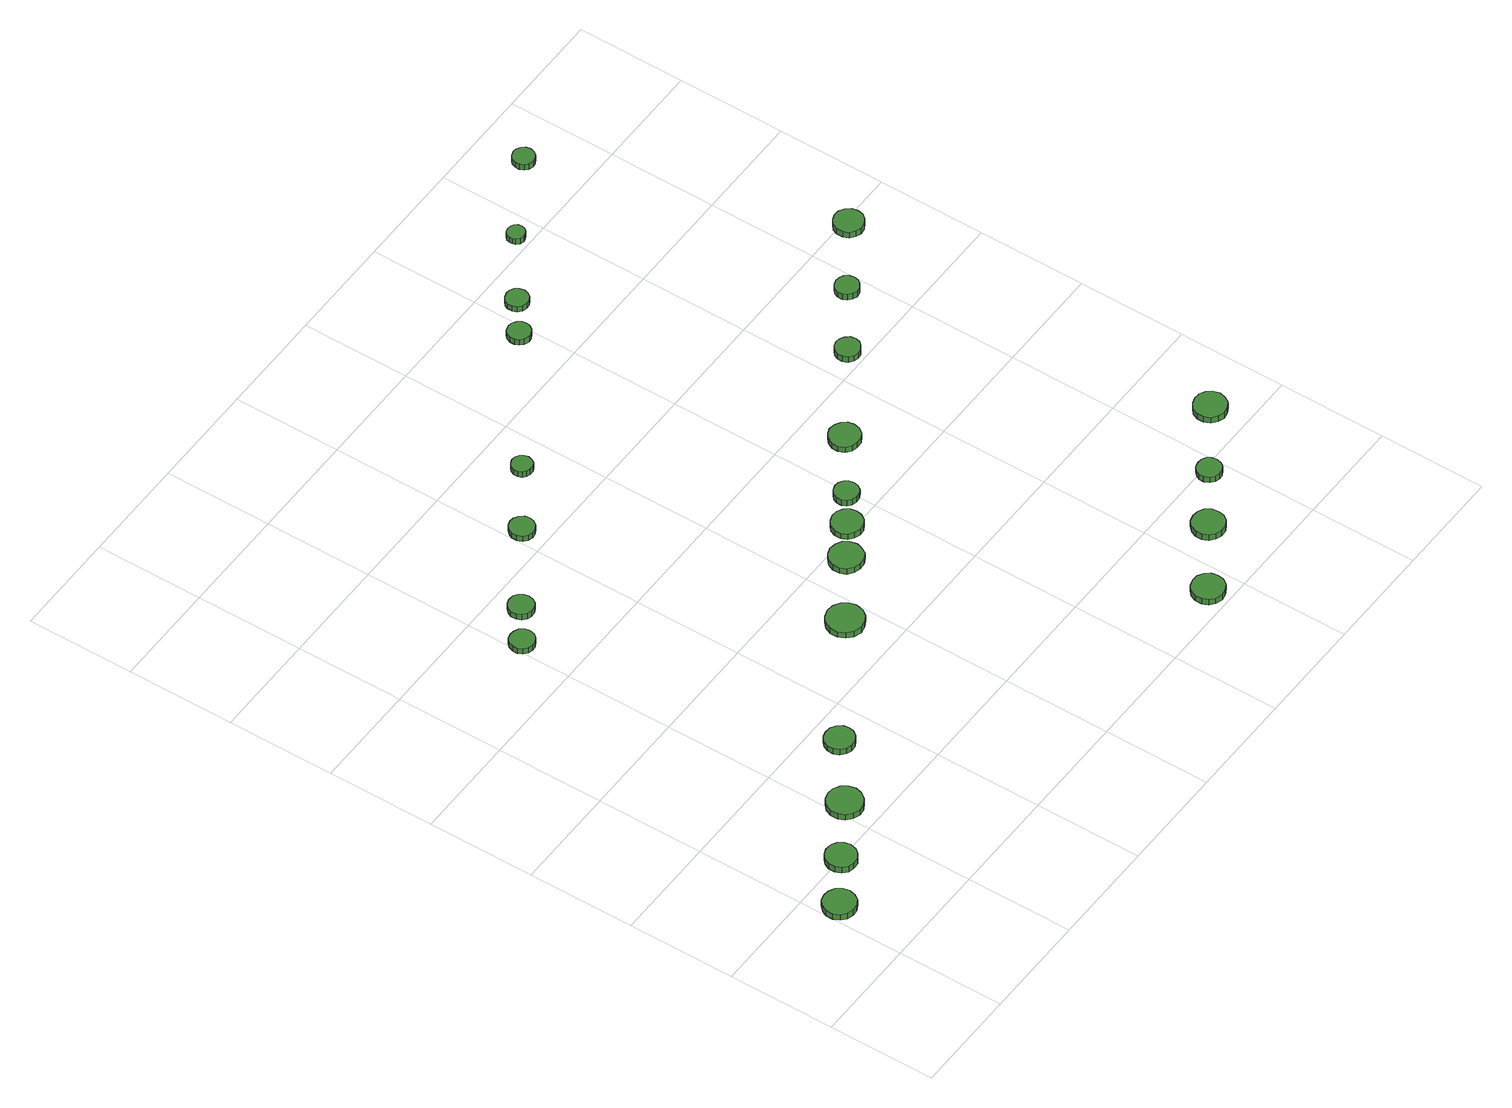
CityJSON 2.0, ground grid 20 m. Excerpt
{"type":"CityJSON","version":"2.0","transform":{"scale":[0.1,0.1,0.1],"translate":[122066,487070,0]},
"CityObjects":{
"tree1":{"type":"SolitaryVegetationObject","attributes":{"function":"something"},"geometry":[{"type":"MultiSurface","lod":"1","boundaries":[[[0,1,2,3,4,5,6,7,8,9,10,11,12,13,14]],[[15,16,17,18,19,20,21,22,23,24,25,26,27,28,29]],[[0,29,28,1]],[[1,28,27,2]],[[2,27,26,3]],[[3,26,25,4]],[[4,25,24,5]],[[5,24,23,6]],[[6,23,22,7]],[[7,22,21,8]],[[8,21,20,9]],[[9,20,19,10]],[[10,19,18,11]],[[11,18,17,12]],[[12,17,16,13]],[[13,16,15,14]],[[14,15,29,0]]]}]},
"tree2":{"type":"SolitaryVegetationObject","attributes":{"function":"something"},"geometry":[{"type":"MultiSurface","lod":"1","boundaries":[[[30,31,32,33,34,35,36,37,38,39,40,41,42,43,44]],[[45,46,47,48,49,50,51,52,53,54,55,56,57,58,59]],[[30,59,58,31]],[[31,58,57,32]],[[32,57,56,33]],[[33,56,55,34]],[[34,55,54,35]],[[35,54,53,36]],[[36,53,52,37]],[[37,52,51,38]],[[38,51,50,39]],[[39,50,49,40]],[[40,49,48,41]],[[41,48,47,42]],[[42,47,46,43]],[[43,46,45,44]],[[44,45,59,30]]]}]},
"tree3":{"type":"SolitaryVegetationObject","attributes":{"function":"something"},"geometry":[{"type":"MultiSurface","lod":"1","boundaries":[[[60,61,62,63,64,65,66,67,68,69,70,71,72,73,74]],[[75,76,77,78,79,80,81,82,83,84,85,86,87,88,89]],[[60,89,88,61]],[[61,88,87,62]],[[62,87,86,63]],[[63,86,85,64]],[[64,85,84,65]],[[65,84,83,66]],[[66,83,82,67]],[[67,82,81,68]],[[68,81,80,69]],[[69,80,79,70]],[[70,79,78,71]],[[71,78,77,72]],[[72,77,76,73]],[[73,76,75,74]],[[74,75,89,60]]]}]},
"tree4":{"type":"SolitaryVegetationObject","attributes":{"function":"something"},"geometry":[{"type":"MultiSurface","lod":"1","boundaries":[[[90,91,92,93,94,95,96,97,98,99,100,101,102,103,104]],[[105,106,107,108,109,110,111,112,113,114,115,116,117,118,119]],[[90,119,118,91]],[[91,118,117,92]],[[92,117,116,93]],[[93,116,115,94]],[[94,115,114,95]],[[95,114,113,96]],[[96,113,112,97]],[[97,112,111,98]],[[98,111,110,99]],[[99,110,109,100]],[[100,109,108,101]],[[101,108,107,102]],[[102,107,106,103]],[[103,106,105,104]],[[104,105,119,90]]]}]},
"tree5":{"type":"SolitaryVegetationObject","attributes":{"function":"something"},"geometry":[{"type":"MultiSurface","lod":"1","boundaries":[[[120,121,122,123,124,125,126,127,128,129,130,131,132,133,134]],[[135,136,137,138,139,140,141,142,143,144,145,146,147,148,149]],[[120,149,148,121]],[[121,148,147,122]],[[122,147,146,123]],[[123,146,145,124]],[[124,145,144,125]],[[125,144,143,126]],[[126,143,142,127]],[[127,142,141,128]],[[128,141,140,129]],[[129,140,139,130]],[[130,139,138,131]],[[131,138,137,132]],[[132,137,136,133]],[[133,136,135,134]],[[134,135,149,120]]]}]},
"tree6":{"type":"SolitaryVegetationObject","attributes":{"function":"something"},"geometry":[{"type":"MultiSurface","lod":"1","boundaries":[[[150,151,152,153,154,155,156,157,158,159,160,161,162,163,164]],[[165,166,167,168,169,170,171,172,173,174,175,176,177,178,179]],[[150,179,178,151]],[[151,178,177,152]],[[152,177,176,153]],[[153,176,175,154]],[[154,175,174,155]],[[155,174,173,156]],[[156,173,172,157]],[[157,172,171,158]],[[158,171,170,159]],[[159,170,169,160]],[[160,169,168,161]],[[161,168,167,162]],[[162,167,166,163]],[[163,166,165,164]],[[164,165,179,150]]]}]},
"tree7":{"type":"SolitaryVegetationObject","attributes":{"function":"something"},"geometry":[{"type":"MultiSurface","lod":"1","boundaries":[[[180,181,182,183,184,185,186,187,188,189,190,191,192,193,194]],[[195,196,197,198,199,200,201,202,203,204,205,206,207,208,209]],[[180,209,208,181]],[[181,208,207,182]],[[182,207,206,183]],[[183,206,205,184]],[[184,205,204,185]],[[185,204,203,186]],[[186,203,202,187]],[[187,202,201,188]],[[188,201,200,189]],[[189,200,199,190]],[[190,199,198,191]],[[191,198,197,192]],[[192,197,196,193]],[[193,196,195,194]],[[194,195,209,180]]]}]},
"tree8":{"type":"SolitaryVegetationObject","attributes":{"function":"something"},"geometry":[{"type":"MultiSurface","lod":"1","boundaries":[[[210,211,212,213,214,215,216,217,218,219,220,221,222,223,224]],[[225,226,227,228,229,230,231,232,233,234,235,236,237,238,239]],[[210,239,238,211]],[[211,238,237,212]],[[212,237,236,213]],[[213,236,235,214]],[[214,235,234,215]],[[215,234,233,216]],[[216,233,232,217]],[[217,232,231,218]],[[218,231,230,219]],[[219,230,229,220]],[[220,229,228,221]],[[221,228,227,222]],[[222,227,226,223]],[[223,226,225,224]],[[224,225,239,210]]]}]},
"tree9":{"type":"SolitaryVegetationObject","attributes":{"function":"something"},"geometry":[{"type":"MultiSurface","lod":"1","boundaries":[[[240,241,242,243,244,245,246,247,248,249,250,251,252,253,254]],[[255,256,257,258,259,260,261,262,263,264,265,266,267,268,269]],[[240,269,268,241]],[[241,268,267,242]],[[242,267,266,243]],[[243,266,265,244]],[[244,265,264,245]],[[245,264,263,246]],[[246,263,262,247]],[[247,262,261,248]],[[248,261,260,249]],[[249,260,259,250]],[[250,259,258,251]],[[251,258,257,252]],[[252,257,256,253]],[[253,256,255,254]],[[254,255,269,240]]]}]},
"tree10":{"type":"SolitaryVegetationObject","attributes":{"function":"something"},"geometry":[{"type":"MultiSurface","lod":"1","boundaries":[[[270,271,272,273,274,275,276,277,278,279,280,281,282,283,284]],[[285,286,287,288,289,290,291,292,293,294,295,296,297,298,299]],[[270,299,298,271]],[[271,298,297,272]],[[272,297,296,273]],[[273,296,295,274]],[[274,295,294,275]],[[275,294,293,276]],[[276,293,292,277]],[[277,292,291,278]],[[278,291,290,279]],[[279,290,289,280]],[[280,289,288,281]],[[281,288,287,282]],[[282,287,286,283]],[[283,286,285,284]],[[284,285,299,270]]]}]},
"tree11":{"type":"SolitaryVegetationObject","attributes":{"function":"something"},"geometry":[{"type":"MultiSurface","lod":"1","boundaries":[[[300,301,302,303,304,305,306,307,308,309,310,311,312,313,314]],[[315,316,317,318,319,320,321,322,323,324,325,326,327,328,329]],[[300,329,328,301]],[[301,328,327,302]],[[302,327,326,303]],[[303,326,325,304]],[[304,325,324,305]],[[305,324,323,306]],[[306,323,322,307]],[[307,322,321,308]],[[308,321,320,309]],[[309,320,319,310]],[[310,319,318,311]],[[311,318,317,312]],[[312,317,316,313]],[[313,316,315,314]],[[314,315,329,300]]]}]},
"tree12":{"type":"SolitaryVegetationObject","attributes":{"function":"something"},"geometry":[{"type":"MultiSurface","lod":"1","boundaries":[[[330,331,332,333,334,335,336,337,338,339,340,341,342,343,344]],[[345,346,347,348,349,350,351,352,353,354,355,356,357,358,359]],[[330,359,358,331]],[[331,358,357,332]],[[332,357,356,333]],[[333,356,355,334]],[[334,355,354,335]],[[335,354,353,336]],[[336,353,352,337]],[[337,352,351,338]],[[338,351,350,339]],[[339,350,349,340]],[[340,349,348,341]],[[341,348,347,342]],[[342,347,346,343]],[[343,346,345,344]],[[344,345,359,330]]]}]},
"tree13":{"type":"SolitaryVegetationObject","attributes":{"function":"something"},"geometry":[{"type":"MultiSurface","lod":"1","boundaries":[[[360,361,362,363,364,365,366,367,368,369,370,371,372,373,374]],[[375,376,377,378,379,380,381,382,383,384,385,386,387,388,389]],[[360,389,388,361]],[[361,388,387,362]],[[362,387,386,363]],[[363,386,385,364]],[[364,385,384,365]],[[365,384,383,366]],[[366,383,382,367]],[[367,382,381,368]],[[368,381,380,369]],[[369,380,379,370]],[[370,379,378,371]],[[371,378,377,372]],[[372,377,376,373]],[[373,376,375,374]],[[374,375,389,360]]]}]},
"tree14":{"type":"SolitaryVegetationObject","attributes":{"function":"something"},"geometry":[{"type":"MultiSurface","lod":"1","boundaries":[[[390,391,392,393,394,395,396,397,398,399,400,401,402,403,404]],[[405,406,407,408,409,410,411,412,413,414,415,416,417,418,419]],[[390,419,418,391]],[[391,418,417,392]],[[392,417,416,393]],[[393,416,415,394]],[[394,415,414,395]],[[395,414,413,396]],[[396,413,412,397]],[[397,412,411,398]],[[398,411,410,399]],[[399,410,409,400]],[[400,409,408,401]],[[401,408,407,402]],[[402,407,406,403]],[[403,406,405,404]],[[404,405,419,390]]]}]},
"tree15":{"type":"SolitaryVegetationObject","attributes":{"function":"something"},"geometry":[{"type":"MultiSurface","lod":"1","boundaries":[[[420,421,422,423,424,425,426,427,428,429,430,431,432,433,434]],[[435,436,437,438,439,440,441,442,443,444,445,446,447,448,449]],[[420,449,448,421]],[[421,448,447,422]],[[422,447,446,423]],[[423,446,445,424]],[[424,445,444,425]],[[425,444,443,426]],[[426,443,442,427]],[[427,442,441,428]],[[428,441,440,429]],[[429,440,439,430]],[[430,439,438,431]],[[431,438,437,432]],[[432,437,436,433]],[[433,436,435,434]],[[434,435,449,420]]]}]},
"tree16":{"type":"SolitaryVegetationObject","attributes":{"function":"something"},"geometry":[{"type":"MultiSurface","lod":"1","boundaries":[[[450,451,452,453,454,455,456,457,458,459,460,461,462,463,464]],[[465,466,467,468,469,470,471,472,473,474,475,476,477,478,479]],[[450,479,478,451]],[[451,478,477,452]],[[452,477,476,453]],[[453,476,475,454]],[[454,475,474,455]],[[455,474,473,456]],[[456,473,472,457]],[[457,472,471,458]],[[458,471,470,459]],[[459,470,469,460]],[[460,469,468,461]],[[461,468,467,462]],[[462,467,466,463]],[[463,466,465,464]],[[464,465,479,450]]]}]},
"tree17":{"type":"SolitaryVegetationObject","attributes":{"function":"something"},"geometry":[{"type":"MultiSurface","lod":"1","boundaries":[[[480,481,482,483,484,485,486,487,488,489,490,491,492,493,494]],[[495,496,497,498,499,500,501,502,503,504,505,506,507,508,509]],[[480,509,508,481]],[[481,508,507,482]],[[482,507,506,483]],[[483,506,505,484]],[[484,505,504,485]],[[485,504,503,486]],[[486,503,502,487]],[[487,502,501,488]],[[488,501,500,489]],[[489,500,499,490]],[[490,499,498,491]],[[491,498,497,492]],[[492,497,496,493]],[[493,496,495,494]],[[494,495,509,480]]]}]},
"tree18":{"type":"SolitaryVegetationObject","attributes":{"function":"something"},"geometry":[{"type":"MultiSurface","lod":"1","boundaries":[[[510,511,512,513,514,515,516,517,518,519,520,521,522,523,524]],[[525,526,527,528,529,530,531,532,533,534,535,536,537,538,539]],[[510,539,538,511]],[[511,538,537,512]],[[512,537,536,513]],[[513,536,535,514]],[[514,535,534,515]],[[515,534,533,516]],[[516,533,532,517]],[[517,532,531,518]],[[518,531,530,519]],[[519,530,529,520]],[[520,529,528,521]],[[521,528,527,522]],[[522,527,526,523]],[[523,526,525,524]],[[524,525,539,510]]]}]},
"tree19":{"type":"SolitaryVegetationObject","attributes":{"function":"something"},"geometry":[{"type":"MultiSurface","lod":"1","boundaries":[[[540,541,542,543,544,545,546,547,548,549,550,551,552,553,554]],[[555,556,557,558,559,560,561,562,563,564,565,566,567,568,569]],[[540,569,568,541]],[[541,568,567,542]],[[542,567,566,543]],[[543,566,565,544]],[[544,565,564,545]],[[545,564,563,546]],[[546,563,562,547]],[[547,562,561,548]],[[548,561,560,549]],[[549,560,559,550]],[[550,559,558,551]],[[551,558,557,552]],[[552,557,556,553]],[[553,556,555,554]],[[554,555,569,540]]]}]},
"tree20":{"type":"SolitaryVegetationObject","attributes":{"function":"something"},"geometry":[{"type":"MultiSurface","lod":"1","boundaries":[[[570,571,572,573,574,575,576,577,578,579,580,581,582,583,584]],[[585,586,587,588,589,590,591,592,593,594,595,596,597,598,599]],[[570,599,598,571]],[[571,598,597,572]],[[572,597,596,573]],[[573,596,595,574]],[[574,595,594,575]],[[575,594,593,576]],[[576,593,592,577]],[[577,592,591,578]],[[578,591,590,579]],[[579,590,589,580]],[[580,589,588,581]],[[581,588,587,582]],[[582,587,586,583]],[[583,586,585,584]],[[584,585,599,570]]]}]},
"tree21":{"type":"SolitaryVegetationObject","attributes":{"function":"something"},"geometry":[{"type":"MultiSurface","lod":"1","boundaries":[[[600,601,602,603,604,605,606,607,608,609,610,611,612,613,614]],[[615,616,617,618,619,620,621,622,623,624,625,626,627,628,629]],[[600,629,628,601]],[[601,628,627,602]],[[602,627,626,603]],[[603,626,625,604]],[[604,625,624,605]],[[605,624,623,606]],[[606,623,622,607]],[[607,622,621,608]],[[608,621,620,609]],[[609,620,619,610]],[[610,619,618,611]],[[611,618,617,612]],[[612,617,616,613]],[[613,616,615,614]],[[614,615,629,600]]]}]},
"tree22":{"type":"SolitaryVegetationObject","attributes":{"function":"something"},"geometry":[{"type":"MultiSurface","lod":"1","boundaries":[[[630,631,632,633,634,635,636,637,638,639,640,641,642,643,644]],[[645,646,647,648,649,650,651,652,653,654,655,656,657,658,659]],[[630,659,658,631]],[[631,658,657,632]],[[632,657,656,633]],[[633,656,655,634]],[[634,655,654,635]],[[635,654,653,636]],[[636,653,652,637]],[[637,652,651,638]],[[638,651,650,639]],[[639,650,649,640]],[[640,649,648,641]],[[641,648,647,642]],[[642,647,646,643]],[[643,646,645,644]],[[644,645,659,630]]]}]},
"tree23":{"type":"SolitaryVegetationObject","attributes":{"function":"something"},"geometry":[{"type":"MultiSurface","lod":"1","boundaries":[[[660,661,662,663,664,665,666,667,668,669,670,671,672,673,674]],[[675,676,677,678,679,680,681,682,683,684,685,686,687,688,689]],[[660,689,688,661]],[[661,688,687,662]],[[662,687,686,663]],[[663,686,685,664]],[[664,685,684,665]],[[665,684,683,666]],[[666,683,682,667]],[[667,682,681,668]],[[668,681,680,669]],[[669,680,679,670]],[[670,679,678,671]],[[671,678,677,672]],[[672,677,676,673]],[[673,676,675,674]],[[674,675,689,660]]]}]},
"tree24":{"type":"SolitaryVegetationObject","attributes":{"function":"something"},"geometry":[{"type":"MultiSurface","lod":"1","boundaries":[[[690,691,692,693,694,695,696,697,698,699,700,701,702,703,704]],[[705,706,707,708,709,710,711,712,713,714,715,716,717,718,719]],[[690,719,718,691]],[[691,718,717,692]],[[692,717,716,693]],[[693,716,715,694]],[[694,715,714,695]],[[695,714,713,696]],[[696,713,712,697]],[[697,712,711,698]],[[698,711,710,699]],[[699,710,709,700]],[[700,709,708,701]],[[701,708,707,702]],[[702,707,706,703]],[[703,706,705,704]],[[704,705,719,690]]]}]}
},
"vertices":[
[59,141,15],[56,153,15],[49,163,15],[38,169,15],[26,170,15],[14,167,15],[5,158,15],[0,147,15],[0,134,15],[5,123,15],[14,115,15],[26,111,15],[38,112,15],[49,118,15],[56,129,15],[56,129,2],[49,118,2],[38,112,2],[26,111,2],[14,115,2],[5,123,2],[0,134,2],[0,147,2],[5,158,2],[14,167,2],[26,170,2],[38,169,2],[49,163,2],[56,153,2],[59,141,2],
[144,197,16],[141,208,16],[134,218,16],[124,224,16],[112,225,16],[101,221,16],[93,213,16],[88,203,16],[88,191,16],[93,180,16],[101,172,16],[112,169,16],[124,170,16],[134,176,16],[141,185,16],[141,185,3],[134,176,3],[124,170,3],[112,169,3],[101,172,3],[93,180,3],[88,191,3],[88,203,3],[93,213,3],[101,221,3],[112,225,3],[124,224,3],[134,218,3],[141,208,3],[144,197,3],
[252,261,16],[249,274,16],[241,285,16],[229,292,16],[216,293,16],[203,289,16],[193,280,16],[188,267,16],[188,254,16],[193,242,16],[203,233,16],[216,228,16],[229,230,16],[241,237,16],[249,248,16],[249,248,3],[241,237,3],[229,230,3],[216,228,3],[203,233,3],[193,242,3],[188,254,3],[188,267,3],[193,280,3],[203,289,3],[216,293,3],[229,292,3],[241,285,3],[249,274,3],[252,261,3],
[353,345,21],[351,355,21],[344,364,21],[334,370,21],[323,371,21],[313,368,21],[304,360,21],[300,350,21],[300,339,21],[304,329,21],[313,321,21],[323,318,21],[334,319,21],[344,325,21],[351,334,21],[351,334,8],[344,325,8],[334,319,8],[323,318,8],[313,321,8],[304,329,8],[300,339,8],[300,350,8],[304,360,8],[313,368,8],[323,371,8],[334,370,8],[344,364,8],[351,355,8],[353,345,8],
[237,902,17],[235,911,17],[229,919,17],[221,923,17],[212,924,17],[203,922,17],[196,915,17],[192,906,17],[192,897,17],[196,888,17],[203,882,17],[212,879,17],[221,880,17],[229,885,17],[235,892,17],[235,892,5],[229,885,5],[221,880,5],[212,879,5],[203,882,5],[196,888,5],[192,897,5],[192,906,5],[196,915,5],[203,922,5],[212,924,5],[221,923,5],[229,919,5],[235,911,5],[237,902,5],
[301,948,15],[299,957,15],[294,965,15],[286,970,15],[276,971,15],[267,968,15],[260,961,15],[256,953,15],[256,943,15],[260,934,15],[267,928,15],[276,925,15],[286,926,15],[294,931,15],[299,939,15],[299,939,2],[294,931,2],[286,926,2],[276,925,2],[267,928,2],[260,934,2],[256,943,2],[256,953,2],[260,961,2],[267,968,2],[276,971,2],[286,970,2],[294,965,2],[299,957,2],[301,948,2],
[589,491,16],[586,505,16],[578,516,16],[566,523,16],[552,525,16],[538,520,16],[528,511,16],[522,498,16],[522,484,16],[528,471,16],[538,462,16],[552,457,16],[566,459,16],[578,466,16],[586,477,16],[586,477,3],[578,466,3],[566,459,3],[552,457,3],[538,462,3],[528,471,3],[522,484,3],[522,498,3],[528,511,3],[538,520,3],[552,525,3],[566,523,3],[578,516,3],[586,505,3],[589,491,3],
[445,1045,16],[443,1054,16],[437,1062,16],[429,1067,16],[420,1068,16],[411,1065,16],[404,1058,16],[400,1050,16],[400,1040,16],[404,1031,16],[411,1025,16],[420,1022,16],[429,1023,16],[437,1028,16],[443,1036,16],[443,1036,4],[437,1028,4],[429,1023,4],[420,1022,4],[411,1025,4],[404,1031,4],[400,1040,4],[400,1050,4],[404,1058,4],[411,1065,4],[420,1068,4],[429,1067,4],[437,1062,4],[443,1054,4],[445,1045,4],
[703,569,15],[700,582,15],[693,592,15],[682,598,15],[669,600,15],[657,596,15],[647,587,15],[642,576,15],[642,563,15],[647,551,15],[657,543,15],[669,539,15],[682,540,15],[693,546,15],[700,557,15],[700,557,2],[693,546,2],[682,540,2],[669,539,2],[657,543,2],[647,551,2],[642,563,2],[642,576,2],[647,587,2],[657,596,2],[669,600,2],[682,598,2],[693,592,2],[700,582,2],[703,569,2],
[553,1122,20],[551,1130,20],[547,1136,20],[540,1140,20],[532,1141,20],[525,1138,20],[519,1133,20],[516,1126,20],[516,1118,20],[519,1111,20],[525,1106,20],[532,1104,20],[540,1104,20],[547,1108,20],[551,1114,20],[551,1114,7],[547,1108,7],[540,1104,7],[532,1104,7],[525,1106,7],[519,1111,7],[516,1118,7],[516,1126,7],[519,1133,7],[525,1138,7],[532,1141,7],[540,1140,7],[547,1136,7],[551,1130,7],[553,1122,7],
[762,610,16],[760,621,16],[753,631,16],[743,637,16],[731,638,16],[720,634,16],[711,627,16],[706,616,16],[706,604,16],[711,593,16],[720,586,16],[731,582,16],[743,583,16],[753,589,16],[760,599,16],[760,599,3],[753,589,3],[743,583,3],[731,582,3],[720,586,3],[711,593,3],[706,604,3],[706,616,3],[711,627,3],[720,634,3],[731,638,3],[743,637,3],[753,631,3],[760,621,3],[762,610,3],
[977,36,21],[975,48,21],[968,57,21],[957,64,21],[945,65,21],[933,61,21],[924,53,21],[919,42,21],[919,29,21],[924,18,21],[933,10,21],[945,6,21],[957,8,21],[968,14,21],[975,24,21],[975,24,8],[968,14,8],[957,8,8],[945,6,8],[933,10,8],[924,18,8],[919,29,8],[919,42,8],[924,53,8],[933,61,8],[945,65,8],[957,64,8],[968,57,8],[975,48,8],[977,36,8],
[812,650,16],[810,659,16],[805,666,16],[797,671,16],[788,672,16],[779,669,16],[772,663,16],[768,654,16],[768,645,16],[772,637,16],[779,631,16],[788,628,16],[797,629,16],[805,633,16],[810,641,16],[810,641,3],[805,633,3],[797,629,3],[788,628,3],[779,631,3],[772,637,3],[768,645,3],[768,654,3],[772,663,3],[779,669,3],[788,672,3],[797,671,3],[805,666,3],[810,659,3],[812,650,3],
[1096,117,20],[1094,129,20],[1087,139,20],[1076,145,20],[1064,146,20],[1052,143,20],[1043,134,20],[1038,123,20],[1038,111,20],[1043,100,20],[1052,92,20],[1064,88,20],[1076,89,20],[1087,95,20],[1094,105,20],[1094,105,7],[1087,95,7],[1076,89,7],[1064,88,7],[1052,92,7],[1043,100,7],[1038,111,7],[1038,123,7],[1043,134,7],[1052,143,7],[1064,146,7],[1076,145,7],[1087,139,7],[1094,129,7],[1096,117,7],
[920,724,15],[918,735,15],[911,744,15],[901,750,15],[889,752,15],[878,748,15],[869,740,15],[864,729,15],[864,718,15],[869,707,15],[878,699,15],[889,696,15],[901,697,15],[911,703,15],[918,712,15],[918,712,3],[911,703,3],[901,697,3],[889,696,3],[878,699,3],[869,707,3],[864,718,3],[864,729,3],[869,740,3],[878,748,3],[889,752,3],[901,750,3],[911,744,3],[918,735,3],[920,724,3],
[797,1294,20],[795,1302,20],[790,1309,20],[782,1314,20],[774,1315,20],[765,1312,20],[759,1306,20],[756,1298,20],[756,1290,20],[759,1282,20],[765,1276,20],[774,1273,20],[782,1274,20],[790,1279,20],[795,1286,20],[795,1286,7],[790,1279,7],[782,1274,7],[774,1273,7],[765,1276,7],[759,1282,7],[756,1290,7],[756,1298,7],[759,1306,7],[765,1312,7],[774,1315,7],[782,1314,7],[790,1309,7],[795,1302,7],[797,1294,7],
[1191,185,19],[1189,194,19],[1184,202,19],[1176,206,19],[1167,207,19],[1158,205,19],[1151,198,19],[1147,190,19],[1147,181,19],[1151,172,19],[1158,166,19],[1167,163,19],[1176,164,19],[1184,169,19],[1189,176,19],[1189,176,6],[1184,169,6],[1176,164,6],[1167,163,6],[1158,166,6],[1151,172,6],[1147,181,6],[1147,190,6],[1151,198,6],[1158,205,6],[1167,207,6],[1176,206,6],[1184,202,6],[1189,194,6],[1191,185,6],
[857,1339,18],[855,1348,18],[850,1355,18],[842,1359,18],[834,1360,18],[826,1357,18],[819,1351,18],[816,1344,18],[816,1335,18],[819,1327,18],[826,1321,18],[834,1319,18],[842,1319,18],[850,1324,18],[855,1331,18],[855,1331,6],[850,1324,6],[842,1319,6],[834,1319,6],[826,1321,6],[819,1327,6],[816,1335,6],[816,1344,6],[819,1351,6],[826,1357,6],[834,1360,6],[842,1359,6],[850,1355,6],[855,1348,6],[857,1339,6],
[1079,830,15],[1077,840,15],[1071,847,15],[1063,852,15],[1054,853,15],[1045,850,15],[1038,844,15],[1034,835,15],[1034,826,15],[1038,817,15],[1045,811,15],[1054,808,15],[1063,809,15],[1071,814,15],[1077,821,15],[1077,821,2],[1071,814,2],[1063,809,2],[1054,808,2],[1045,811,2],[1038,817,2],[1034,826,2],[1034,835,2],[1038,844,2],[1045,850,2],[1054,853,2],[1063,852,2],[1071,847,2],[1077,840,2],[1079,830,2],
[1317,265,17],[1314,277,17],[1307,287,17],[1296,293,17],[1284,294,17],[1273,290,17],[1263,282,17],[1258,271,17],[1258,259,17],[1263,247,17],[1273,239,17],[1284,235,17],[1296,237,17],[1307,243,17],[1314,253,17],[1314,253,4],[1307,243,4],[1296,237,4],[1284,235,4],[1273,239,4],[1263,247,4],[1258,259,4],[1258,271,4],[1263,282,4],[1273,290,4],[1284,294,4],[1296,293,4],[1307,287,4],[1314,277,4],[1317,265,4],
[971,1423,20],[969,1430,20],[965,1435,20],[959,1438,20],[953,1439,20],[946,1437,20],[941,1432,20],[939,1426,20],[939,1420,20],[941,1414,20],[946,1409,20],[953,1407,20],[959,1408,20],[965,1411,20],[969,1416,20],[969,1416,7],[965,1411,7],[959,1408,7],[953,1407,7],[946,1409,7],[941,1414,7],[939,1420,7],[939,1426,7],[941,1432,7],[946,1437,7],[953,1439,7],[959,1438,7],[965,1435,7],[969,1430,7],[971,1423,7],
[1190,909,16],[1188,917,16],[1183,925,16],[1175,929,16],[1166,930,16],[1158,927,16],[1151,921,16],[1147,913,16],[1147,904,16],[1151,896,16],[1158,890,16],[1166,887,16],[1175,888,16],[1183,893,16],[1188,900,16],[1188,900,3],[1183,893,3],[1175,888,3],[1166,887,3],[1158,890,3],[1151,896,3],[1147,904,3],[1147,913,3],[1151,921,3],[1158,927,3],[1166,930,3],[1175,929,3],[1183,925,3],[1188,917,3],[1190,909,3],
[1122,1509,19],[1120,1517,19],[1115,1524,19],[1108,1528,19],[1100,1529,19],[1092,1526,19],[1086,1521,19],[1083,1513,19],[1083,1505,19],[1086,1497,19],[1092,1492,19],[1100,1489,19],[1108,1490,19],[1115,1494,19],[1120,1501,19],[1120,1501,6],[1115,1494,6],[1108,1490,6],[1100,1489,6],[1092,1492,6],[1086,1497,6],[1083,1505,6],[1083,1513,6],[1086,1521,6],[1092,1526,6],[1100,1529,6],[1108,1528,6],[1115,1524,6],[1120,1517,6],[1122,1509,6],
[1317,989,14],[1315,1000,14],[1308,1009,14],[1298,1015,14],[1287,1016,14],[1277,1012,14],[1268,1005,14],[1264,995,14],[1264,983,14],[1268,973,14],[1277,966,14],[1287,962,14],[1298,964,14],[1308,969,14],[1315,978,14],[1315,978,1],[1308,969,1],[1298,964,1],[1287,962,1],[1277,966,1],[1268,973,1],[1264,983,1],[1264,995,1],[1268,1005,1],[1277,1012,1],[1287,1016,1],[1298,1015,1],[1308,1009,1],[1315,1000,1],[1317,989,1]
]}
